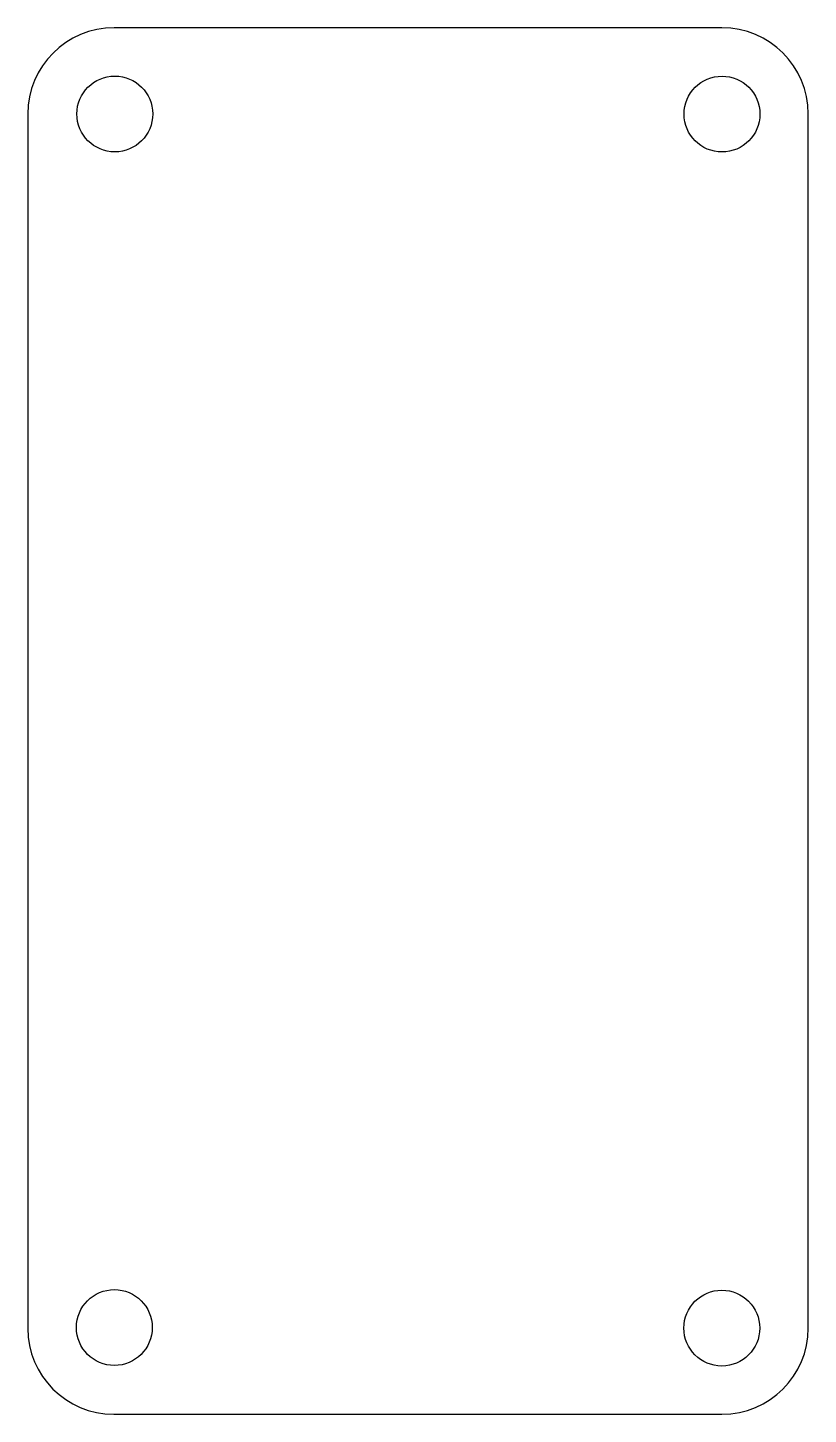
# Model space of a CAD drawing. Header units: millimetres. Extents: x 0 to 36, y 0 to 64.
import ezdxf

# ---------------------------------------------------------------- set-up
doc = ezdxf.new("R2010")
doc.units = ezdxf.units.MM
doc.layers.add('Sketch', color=7, linetype='CONTINUOUS')

msp = doc.modelspace()

# ---------------------------------------------------------------- linework, layer by layer
at = {"layer": 'Sketch'}
for p, q in [((32.018501, 64), (3.98705, 64)), ((0, 60.01295), (0, 3.968022)), ((36, 3.980494), (36, 60.018501)), ((3.968022, 0), (32.019506, 0))]:
    msp.add_line(p, q, dxfattribs=at)
for centre in [(4.015829, 60.019375), (32.022099, 60.014561), (3.994851, 4.003902), (32.013397, 3.976538)]:
    msp.add_circle(centre, 1.75, dxfattribs=at)
for centre, radius, start, end in [((3.98705, 60.01295), 3.98705, 90, 180), ((32.018501, 60.018501), 3.981499, 0, 90), ((3.968022, 3.968022), 3.968022, 180, -90), ((32.019506, 3.980494), 3.980494, -90, 0)]:
    msp.add_arc(centre, radius, start, end, dxfattribs=at)

doc.saveas('drawing.dxf')
